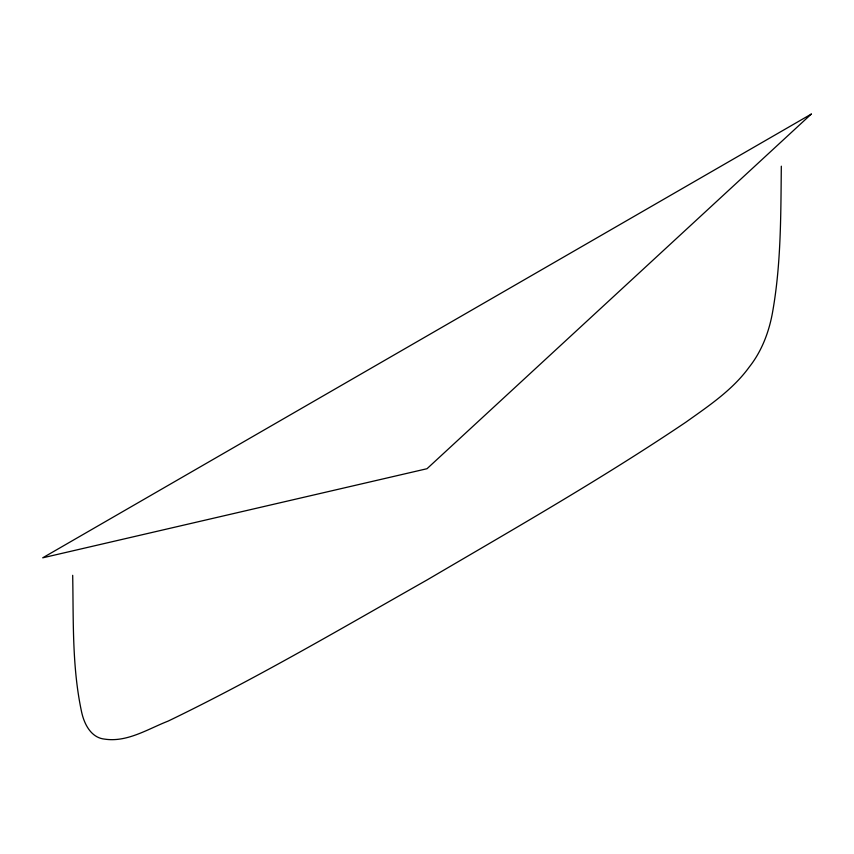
<?xml version="1.0" encoding="UTF-8"?>
<svg xmlns="http://www.w3.org/2000/svg" width="854" height="854" viewBox="0 0 854 854"><rect width="100%" height="100%" fill="white"/><g stroke="black" fill="none" stroke-linecap="round" stroke-linejoin="round"><path stroke-width="1.28" d="M781.314 166.199C780.791 215.336 781.154 264.921 772.347 313.439C768.749 332.708 761.544 351.485 749.31 366.953C732.689 389.958 708.649 405.96 685.847 422.207C602.006 478.688 514.129 528.829 427 579.983C341.504 628.395 256.691 678.343 168.153 721.096C148.009 728.932 127.214 742.542 104.69 739.126C91.079 737.792 84.258 724.128 81.653 712.204C71.95 667.326 73.551 620.965 72.686 575.318M811.3 114.073L427 468.718L42.7 557.822L811.3 114.073"/></g></svg>
